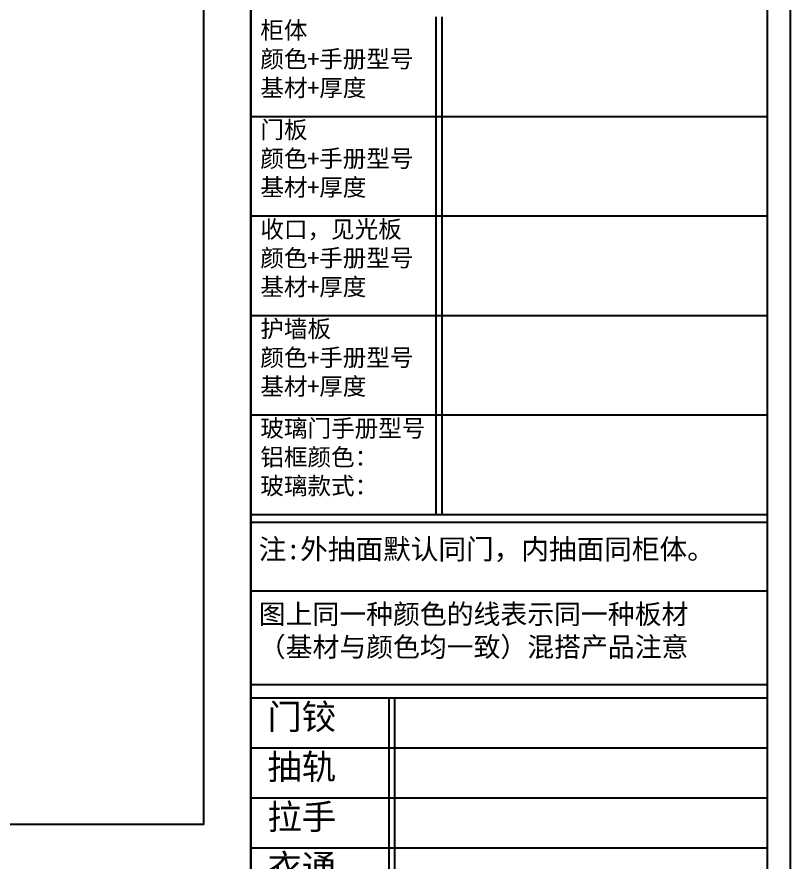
# Model space of a CAD drawing. Header units: millimetres. Extents: x 4862 to 20554, y 7569 to 11262.
# Drawn here: x 6494 to 6646.9, y 7952.6 to 8119.9 of the extents above; entities that cross this region are included whole.
import ezdxf

# ---------------------------------------------------------------- set-up
doc = ezdxf.new("R2010")
doc.units = ezdxf.units.MM
doc.styles.add('宋体', font='SimSun.ttf')

# ---------------------------------------------------------------- blocks, each defined once
blk = doc.blocks.new('A$C398a0407')
for p, q in [((8134, 64), (8134, 6784)), ((8647.7, 5632.1), (8647.7, 4249.2)), ((8664.1, 5632.1), (8664.1, 4249.2)), ((8134, 5355.5), (9568, 5355.5)), ((8134, 5078.9), (9568, 5078.9)), ((8134, 4802.3), (9568, 4802.3)), ((8134, 4802.3), (9568, 4802.3)), ((8134, 4525.8), (9568, 4525.8)), ((8134, 4249.2), (9568, 4249.2)), ((8134, 4227.4), (9568, 4227.4)), ((8134, 4037), (9568, 4037)), ((8134, 3776.6), (9568, 3776.6)), ((8134, 3739.6), (9568, 3739.6)), ((8516.8, 3739.6), (8516.8, 3044.2)), ((8533.3, 3739.6), (8533.3, 3044.2)), ((8134, 3600.5), (9568, 3600.5)), ((8134, 3461.4), (9568, 3461.4)), ((8134, 3322.3), (9568, 3322.3))]:
    blk.add_line(p, q)
for points in [[(9632, 0), (0, 0), (0, 6848), (9632, 6848)], [(9568, 64), (64, 64), (64, 6784), (9568, 6784)]]:
    blk.add_lwpolyline(points, close=True)
at = {"color": 8, "attachment_point": 1, "style": '宋体'}
for s, width, gutter_width, insert, char_height in [('柜体\\P颜色+手册型号\\P基材+厚度', 575.66, 12.1, (8160.3, 5619.1), 48), ('门板\\P颜色+手册型号\\P基材+厚度', 575.66, 12.1, (8160.3, 5342.6), 48), ('收口，见光板\\P颜色+手册型号\\P基材+厚度', 575.66, 12.1, (8160.3, 5066), 48), ('护墙板\\P颜色+手册型号\\P基材+厚度', 575.66, 12.1, (8160.3, 4789.4), 48), ('玻璃门手册型号\\P铝框颜色：\\P玻璃款式：', 575.66, 12.1, (8160.3, 4512.8), 48), ('门铰', 580.458, 12.2, (8179.9, 3722), 70), ('抽轨', 580.458, 12.2, (8179.9, 3583), 70), ('拉手', 580.458, 12.2, (8179.9, 3443.9), 70), ('衣通', 580.458, 12.2, (8179.9, 3304.8), 70)]:
    blk.add_mtext_dynamic_manual_height_columns(s, width=width, gutter_width=gutter_width, heights=[0], dxfattribs=dict(at, insert=insert, char_height=char_height))
at = {"insert": (8155.9, 4181), "char_height": 56.296, "attachment_point": 1, "style": '宋体'}
blk.add_mtext_dynamic_manual_height_columns('注:外抽面默认同门，内抽面同柜体。', width=1290.05, gutter_width=10.1, heights=[0], dxfattribs=at)
at = {"color": 1, "insert": (8155.9, 3999.7), "char_height": 54.688, "attachment_point": 1, "style": '宋体'}
blk.add_mtext_dynamic_manual_height_columns('图上同一种颜色的线表示同一种板材\\P（基材与颜色均一致）混搭产品注意', width=1290.05, gutter_width=10.1, heights=[0], dxfattribs=at)
blk = doc.blocks.new('A$Caecb7373')
at = {"color": 1}
blk.add_lwpolyline([(0, 821.76), (1155.84, 821.76), (1155.84, 0), (0, 0)], close=True, dxfattribs=at)

msp = doc.modelspace()

# ---------------------------------------------------------------- linework, layer by layer
for points in [[(6540.247, 7747.243), (5992.546, 7747.243), (5992.546, 8185.07), (6540.247, 8185.07)], [(6530.915, 8123.875), (6275.412, 8123.875), (6275.412, 7960.123), (6530.915, 7960.123)]]:
    msp.add_lwpolyline(points, close=True)

# ---------------------------------------------------------------- block references
at = {"xscale": 0.07121552266649725, "yscale": 0.07121552266649725, "zscale": 0.07121552266649725}
msp.add_blockref('A$C398a0407', (5960.981, 7718.828), dxfattribs=at)
at = {"color": 1, "xscale": 0.593462688887471, "yscale": 0.593462688887471, "zscale": 0.593462688887471}
msp.add_blockref('A$Caecb7373', (5960.981, 7718.828), dxfattribs=at)

doc.saveas('drawing.dxf')
